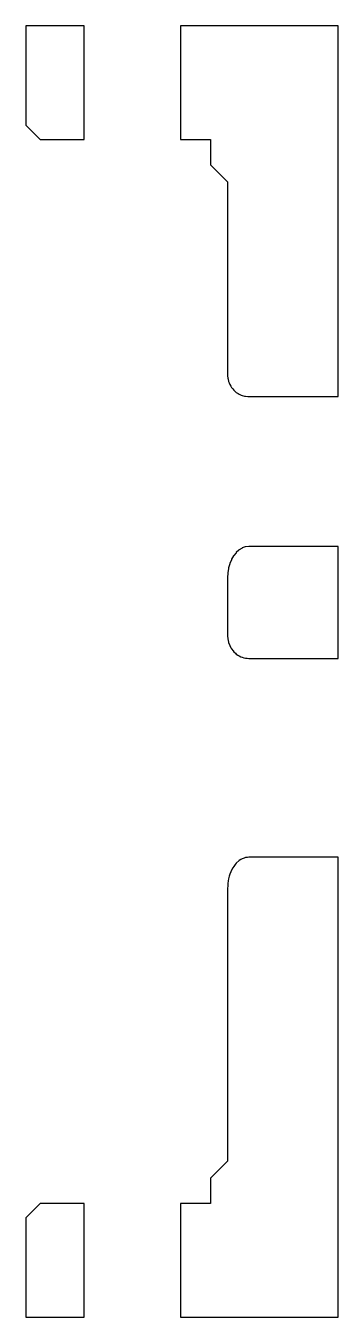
# Model space of a CAD drawing. Header units: metres. Extents: x 0 to 47.5, y 0 to 45.5.
# Drawn here: x 0 to 11, y 0 to 45.5 of the extents above.
import ezdxf

# ---------------------------------------------------------------- set-up
doc = ezdxf.new("R2010")
doc.units = ezdxf.units.M

msp = doc.modelspace()

# ---------------------------------------------------------------- linework, layer by layer
for p, q in [((2.05425, 45.5), (0, 45.5)), ((0, 45.5), (0, 42)), ((2.05425, 41.5), (2.05425, 45.5)), ((11, 45.5), (5.44787, 45.5)), ((5.44787, 45.5), (5.44787, 41.5)), ((11, 32.4381), (11, 45.5)), ((0, 42), (0.5, 41.5)), ((0.5, 41.5), (2.05425, 41.5)), ((5.44787, 41.5), (6.5, 41.5)), ((6.5, 41.5), (6.5, 40.6041)), ((6.5, 40.6041), (7.10409, 40)), ((7.10409, 40), (7.10409, 33.2108)), ((7.10409, 33.2108), (7.10704, 33.1721)), ((7.10704, 33.1721), (7.11332, 33.0899)), ((7.11332, 33.0899), (7.12365, 33.0455)), ((7.12365, 33.0455), (7.14079, 32.972)), ((7.14079, 32.972), (7.16035, 32.9233)), ((7.16035, 32.9233), (7.18583, 32.86)), ((7.18583, 32.86), (7.21612, 32.809)), ((7.21612, 32.809), (7.24732, 32.7566)), ((7.24732, 32.7566), (7.28925, 32.706)), ((7.28925, 32.706), (7.32376, 32.6644)), ((7.32376, 32.6644), (7.37743, 32.6172)), ((7.37743, 32.6172), (7.41325, 32.5856)), ((7.41325, 32.5856), (7.47781, 32.5449)), ((7.47781, 32.5449), (7.51359, 32.5223)), ((7.51359, 32.5223), (7.58722, 32.4909)), ((7.58722, 32.4909), (7.62232, 32.4759)), ((7.62232, 32.4759), (7.70233, 32.4561)), ((7.70233, 32.4561), (7.73676, 32.4476)), ((7.73676, 32.4476), (7.81985, 32.4408)), ((7.81985, 32.4408), (7.85409, 32.4381)), ((7.85409, 32.4381), (11, 32.4381)), ((7.40527, 26.9368), (7.32376, 26.8349)), ((7.41325, 26.9467), (7.40527, 26.9368)), ((7.50498, 27.029), (7.41325, 26.9467)), ((7.51359, 27.0367), (7.50498, 27.029)), ((7.61326, 27.0971), (7.51359, 27.0367)), ((7.62232, 27.1026), (7.61326, 27.0971)), ((7.7274, 27.1395), (7.62232, 27.1026)), ((7.73676, 27.1428), (7.7274, 27.1395)), ((7.85409, 27.1563), (7.73676, 27.1428)), ((11, 27.1563), (7.85409, 27.1563)), ((11, 23.21), (11, 27.1563)), ((7.14079, 26.3981), (7.13779, 26.3797)), ((7.18116, 26.5407), (7.14079, 26.3981)), ((7.18583, 26.5571), (7.18116, 26.5407)), ((7.24129, 26.6895), (7.18583, 26.5571)), ((7.24732, 26.704), (7.24129, 26.6895)), ((7.31662, 26.8227), (7.24732, 26.704)), ((7.32376, 26.8349), (7.31662, 26.8227)), ((7.11225, 26.2108), (7.10409, 26.0589)), ((7.10409, 26.0589), (7.10409, 24.0165)), ((7.11332, 26.2306), (7.11225, 26.2108)), ((7.13779, 26.3797), (7.11332, 26.2306)), ((7.10409, 24.0165), (7.10471, 24.0085)), ((7.10471, 24.0085), (7.1131, 23.8991)), ((7.1131, 23.8991), (7.1133, 23.8962)), ((7.1133, 23.8962), (7.11332, 23.896)), ((7.11332, 23.896), (7.1388, 23.7809)), ((7.1388, 23.7809), (7.14079, 23.7719)), ((7.14079, 23.7719), (7.17929, 23.6712)), ((7.17929, 23.6712), (7.18583, 23.654)), ((7.18583, 23.654), (7.2339, 23.569)), ((7.2339, 23.569), (7.24732, 23.5452)), ((7.24732, 23.5452), (7.30162, 23.4763)), ((7.30162, 23.4763), (7.32376, 23.4482)), ((7.32376, 23.4482), (7.38132, 23.3949)), ((7.38132, 23.3949), (7.41325, 23.3653)), ((7.41325, 23.3653), (7.47176, 23.3264)), ((7.47176, 23.3264), (7.51359, 23.2987)), ((7.51359, 23.2987), (7.57156, 23.2726)), ((7.57156, 23.2726), (7.62232, 23.2498)), ((7.62232, 23.2498), (7.67912, 23.235)), ((7.67912, 23.235), (7.73676, 23.22)), ((7.73676, 23.22), (7.79256, 23.2153)), ((7.79256, 23.2153), (7.85409, 23.21)), ((7.85409, 23.21), (11, 23.21)), ((7.37466, 15.9485), (7.32376, 15.8849)), ((7.41325, 15.9968), (7.37466, 15.9485)), ((7.51359, 16.0867), (7.41325, 15.9968)), ((7.57685, 16.1251), (7.51359, 16.0867)), ((7.62232, 16.1526), (7.57685, 16.1251)), ((7.68932, 16.1762), (7.62232, 16.1526)), ((7.73676, 16.1928), (7.68932, 16.1762)), ((7.80566, 16.2008), (7.73676, 16.1928)), ((7.85409, 16.2063), (7.80566, 16.2008)), ((11, 16.2063), (7.85409, 16.2063)), ((11, 0), (11, 16.2063)), ((7.16505, 15.5337), (7.14079, 15.4481)), ((7.18583, 15.6072), (7.16505, 15.5337)), ((7.21964, 15.6879), (7.18583, 15.6072)), ((7.24732, 15.754), (7.21964, 15.6879)), ((7.29013, 15.8273), (7.24732, 15.754)), ((7.32376, 15.8849), (7.29013, 15.8273)), ((7.10883, 15.1972), (7.10409, 15.109)), ((7.10409, 15.109), (7.10409, 5.5)), ((7.11332, 15.2806), (7.10883, 15.1972)), ((7.12779, 15.3688), (7.11332, 15.2806)), ((7.14079, 15.4481), (7.12779, 15.3688)), ((7.10409, 5.5), (6.5, 4.89591)), ((6.5, 4.89591), (6.5, 4)), ((0.5, 4), (0, 3.5)), ((2.05425, 4), (0.5, 4)), ((2.05425, 0), (2.05425, 4)), ((5.44387, 4), (5.44787, 1.38722)), ((6.5, 4), (5.44387, 4)), ((0, 3.5), (0, 0)), ((5.44787, 1.38722), (5.44787, 0)), ((0, 0), (2.05425, 0)), ((5.44787, 0), (11, 0))]:
    msp.add_line(p, q)

doc.saveas('drawing.dxf')
